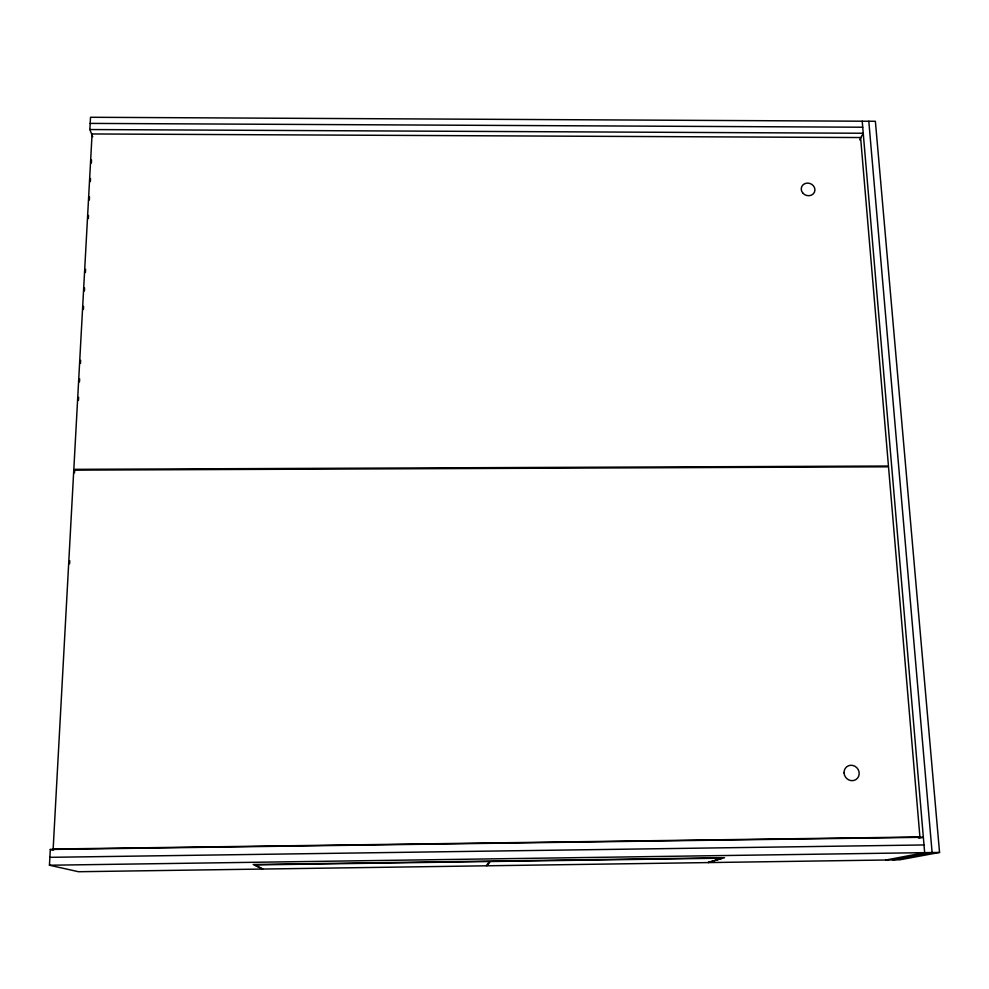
<?xml version="1.0" encoding="UTF-8"?>
<svg xmlns="http://www.w3.org/2000/svg" width="989" height="989" viewBox="0 0 989 989"><rect width="100%" height="100%" fill="white"/><g stroke="black" fill="none" stroke-linecap="round" stroke-linejoin="round"><path stroke-width="1.48" d="M54.778 849.489L53.146 849.044L73.767 470.134L888.518 466.808L919.918 836.966L917.755 837.448M69.601 563.767L69.762 560.676M74.534 472.829L74.707 469.738M78.465 400.384L78.638 397.306M79.479 381.89L79.639 378.812M80.48 363.396L80.641 360.317M83.41 309.446L83.57 306.367M84.411 290.951L84.572 287.873M85.413 272.457L85.586 269.379M88.342 218.52L88.516 215.429M89.344 200.013L89.517 196.935M90.358 181.519L90.518 178.44M91.359 163.024L91.52 159.946M92.719 136.68L89.838 129.547L90.518 117.271L875.376 121.276L939.55 852.444L899.829 859.8L78.502 871.729L49.45 865.227L50.315 849.452L923.343 837.275L918.917 838.252M859.639 139.882L863.236 133.255L89.838 129.547M486.328 865.61L489.567 861.53L254.89 864.918L262.74 868.861M487.132 865.598L490.408 861.518L722.205 858.18L708.112 862.396M708.235 862.581L724.529 857.723L253.209 864.51L262.308 869.059M886.07 859.997L924.666 852.666L862.21 121.202M892.956 859.898L932.108 852.555L868.799 121.239M53.146 849.044L919.918 836.966M49.883 857.327L924.01 844.965M49.45 865.227L939.55 852.444M90.172 123.402L862.729 127.222M50.315 849.452L53.208 850.219M92.076 133.96L73.816 469.342L888.456 466.029L860.591 137.545L92.076 133.96M802.734 193.003A6.948 6.231 20.6 0 0 814.479 192.113A6.948 6.231 20.6 0 0 807.024 183.113A6.948 6.231 20.6 0 0 802.734 193.003M844.05 772.916A7.9 7.393 52.7 0 0 855.769 779.678A7.9 7.393 52.7 0 0 855.028 766.314A7.9 7.393 52.7 0 0 844.05 772.916"/></g></svg>
